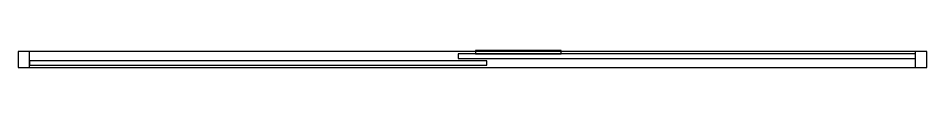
# Model space of a CAD drawing. Header units: millimetres. Extents: x 0 to 1590, y 0 to 30.
import ezdxf

# ---------------------------------------------------------------- set-up
doc = ezdxf.new("R2010")
doc.units = ezdxf.units.MM
doc.layers.add('MAMPARA', color=7, linetype='Continuous')
doc.layers.add('MAMPARA_VIDRIO', color=4, linetype='Continuous')

# ---------------------------------------------------------------- blocks, each defined once
blk = doc.blocks.new('MAMPARA_CORR_L1590')
at = {"layer": 'MAMPARA'}
for p, q in [((20, 0), (20, 28)), ((1570, 0), (1570, 28))]:
    blk.add_line(p, q, dxfattribs=at)
for points in [[(0, 0), (1590, 0), (1590, 28), (0, 28)], [(800, 24), (950, 24), (950, 30), (800, 30)]]:
    blk.add_lwpolyline(points, close=True, dxfattribs=at)
at = {"layer": 'MAMPARA_VIDRIO'}
for points in [[(770, 16), (1570, 16), (1570, 24), (770, 24)], [(20, 4), (820, 4), (820, 12), (20, 12)]]:
    blk.add_lwpolyline(points, close=True, dxfattribs=at)

msp = doc.modelspace()

# ---------------------------------------------------------------- block references
at = {"layer": 'MAMPARA'}
msp.add_blockref('MAMPARA_CORR_L1590', (0, 0), dxfattribs=at)

doc.saveas('drawing.dxf')
